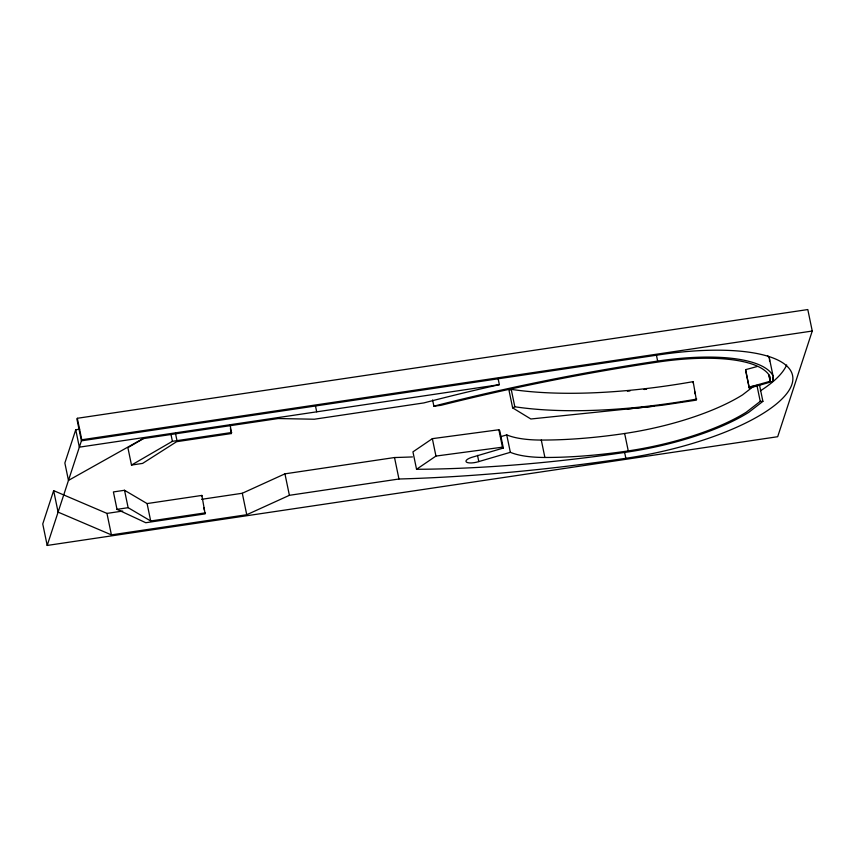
<?xml version="1.0" encoding="UTF-8"?>
<svg xmlns="http://www.w3.org/2000/svg" width="855" height="855" viewBox="0 0 855 855"><rect width="100%" height="100%" fill="white"/><g stroke="black" fill="none" stroke-linecap="round" stroke-linejoin="round"><path stroke-width="1.28" d="M757.124 366.517A258.851 81.278 -11.7 0 1 748.691 368.826L745.656 369.627L745.645 370.632L749.258 388.052L752.304 387.23A236.001 74.107 -11.7 0 0 770.312 382.078L773.337 381.18L773.048 375.944L769.447 358.534A134.235 42.151 -11.7 0 0 767.512 355.584M749.258 388.052L745.656 369.627M53.651 490.642L42.75 523.965L47.196 545.447L777.687 436.713L812.25 331.035L807.804 309.553L77.313 418.287L76.971 419.345L81.417 440.827L659.718 354.74A152.96 48.03 -11.7 0 1 791.922 384.323A152.96 48.03 -11.7 0 1 625.839 458.301A714.096 224.224 -11.7 0 1 398.964 479.003L289.396 495.312L246.742 514.731L111.407 534.877L58.097 512.124L53.651 490.642L106.961 513.406L122.725 511.055M79.697 429.167L75.742 429.755L64.862 463.004L68.464 480.414L142.881 438.679L278.217 418.533L314.277 419.228L423.856 402.919A714.096 224.224 -11.7 0 1 482.188 388.555L499.363 384.643L498.07 378.423M47.196 545.447L81.77 439.769L77.313 418.287M201.534 496.477L201.876 495.419L147.092 503.574L124.531 490.278L113.405 491.935L117.007 509.345L145.788 522.726L205.136 513.887L201.876 495.419M143.8 438.412L127.887 447.646L131.488 465.056L142.625 463.399L176.632 441.693L231.427 433.538L230.219 425.021M692.796 382.709L693.149 381.651A268.566 84.324 -11.7 0 1 511.215 389.346L509.035 390.457L512.637 407.867L530.859 418.993L654 406.243M693.149 381.651L696.408 400.119L662.39 405.238L627.207 409.021M753.64 386.289L742.621 394.828A131.114 41.168 -11.7 0 1 624.652 433.496A220.13 69.116 -11.7 0 1 541.29 440.058A92.383 29.006 -11.7 0 1 506.737 434.896L500.432 436.755M762.906 401.369L760.245 401.38L746.233 412.238A131.114 41.168 -11.7 0 1 628.265 450.906A220.13 69.116 -11.7 0 1 544.892 457.468A92.383 29.006 -11.7 0 1 510.35 452.316L478.811 461.582A9.362 2.939 -11.7 0 1 466.723 462.277A9.362 2.939 -11.7 0 1 471.479 457.446L503.328 448.052L499.726 430.631L498.86 429.755L432.352 438.658L412.944 451.868L416.556 469.277L425.053 469.224A582.907 183.023 -11.7 0 0 627.912 451.964A134.235 42.151 -11.7 0 0 748.691 412.377L762.906 401.369L759.55 385.199M416.556 469.277L435.954 456.068L502.473 447.176L503.328 448.052M131.488 465.056L172.411 441.319L231.769 432.48M512.637 407.867L514.817 406.766A268.566 84.324 -11.7 0 0 696.75 399.071M201.566 499.32L242.296 493.26L284.939 473.841L394.518 457.532A714.096 224.224 -11.7 0 0 412.431 456.933M749.258 387.048L752.293 386.246A258.851 81.278 -11.7 0 0 770.27 381.191L770.013 376.66A131.114 41.168 -11.7 0 0 657.303 362.146A714.096 224.224 -11.7 0 0 440.774 405.366L433.88 406.168L432.598 399.948M433.88 406.168L441.116 404.308A714.096 224.224 -11.7 0 1 657.645 361.088A134.235 42.151 -11.7 0 1 773.048 375.944M81.77 439.769L812.25 331.035M499.363 384.643L79.344 447.165L75.742 429.755M117.007 509.345L128.132 507.688L150.694 520.984L205.489 512.829M627.42 391.205L629.975 390.938M644.018 389.485L646.572 389.228M772.567 377.45L773.337 381.18M768.976 374.971L770.27 381.191M769.03 375.858L769.799 379.588M756.899 385.21L760.245 401.38M694.602 391.419L695.115 393.909M656.362 354.868L657.645 361.088M624.652 433.496L628.265 450.906M624.535 451.985L625.839 458.301M541.29 440.058L544.892 457.468M511.215 389.346L514.817 406.766M506.737 434.896L510.35 452.316M498.86 429.755L502.473 447.176M477.528 455.362L478.811 461.582M432.352 438.658L435.954 456.068M394.518 457.532L398.964 479.003M315.41 405.612L316.703 411.832M284.939 473.841L289.396 495.312M230.39 428.569L231.427 433.538M242.296 493.26L246.742 514.731M203.853 507.667L204.366 510.157M175.435 433.175L176.985 440.635M170.872 433.859L172.411 441.319M147.092 503.574L150.694 520.984M124.531 490.278L128.132 507.688M106.961 513.406L111.407 534.877M769.447 358.534L769.586 361.152M752.293 386.246L752.304 387.23M786.675 364.935A152.96 48.03 -11.7 0 1 760.298 390.906"/></g></svg>
